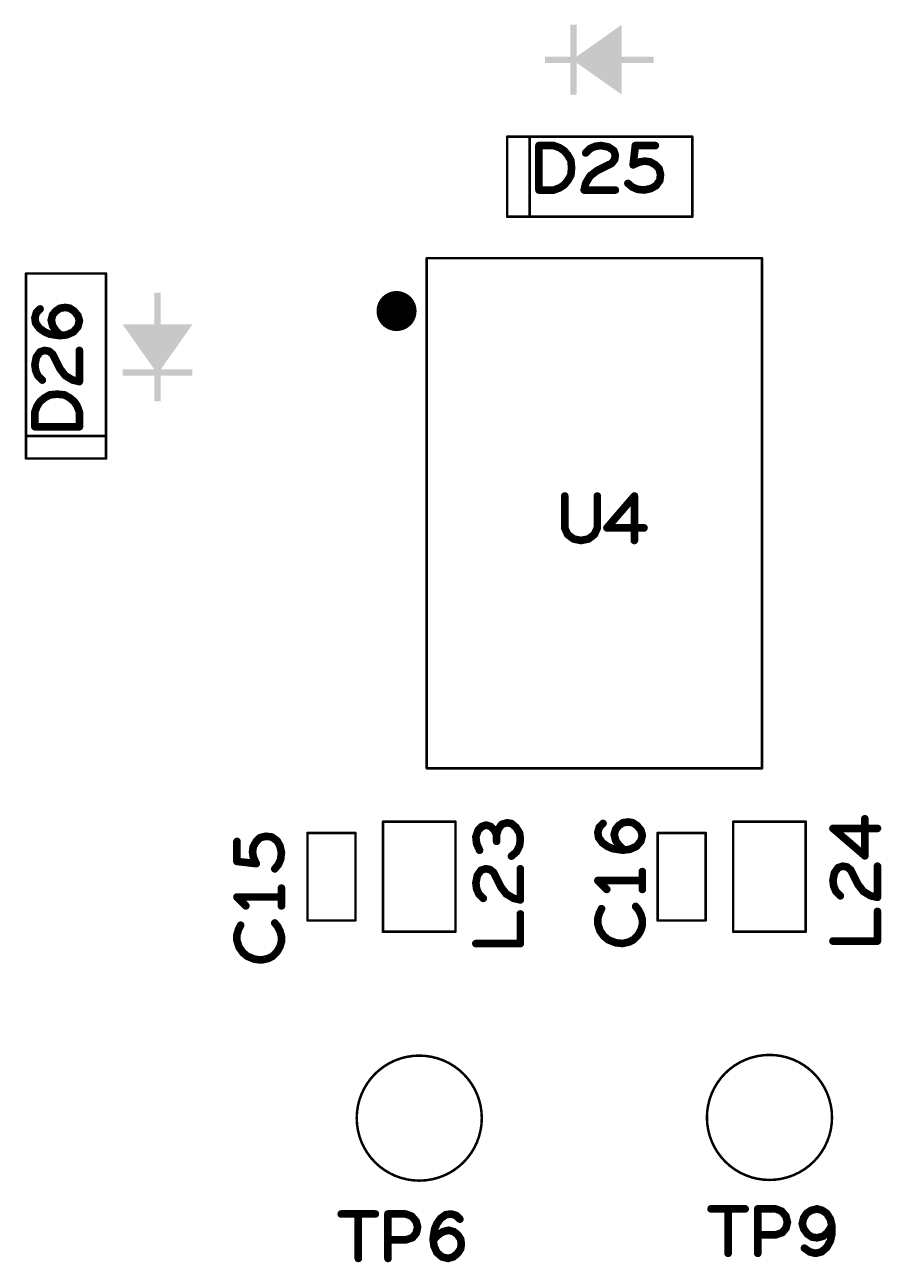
# Model space of a CAD drawing. Extents: x -1.14 to 4.53, y -2.04 to 6.
# Drawn here: x 2.604 to 3.278, y 2.494 to 3.468 of the extents above; entities that cross this region are included whole.
import ezdxf

# ---------------------------------------------------------------- set-up
doc = ezdxf.new("R2010")
doc.units = 0
doc.layers.get('0').update_dxf_attribs({"linetype": 'CONTINUOUS'})
doc.layers.add('ASSE', color=1, linetype='CONTINUOUS')

# ---------------------------------------------------------------- blocks, each defined once
blk = doc.blocks.new('ROUND_64')
at = {"const_width": 0.000984}
blk.add_lwpolyline([(-0.00049, 0, 1), (0.00049, 0, 1)], format="xyb", close=True, dxfattribs=at)
blk = doc.blocks.new('ROUND_1')
at = {"const_width": 0.003}
blk.add_lwpolyline([(-0.0015, 0, 1), (0.0015, 0, 1)], format="xyb", close=True, dxfattribs=at)

msp = doc.modelspace()

# ---------------------------------------------------------------- linework, layer by layer
at = {"layer": 'ASSE'}
for points, const_width in [([(2.98376, 3.3795), (3.12943, 3.3795)], 0.00197), ([(2.98376, 3.3165), (2.98376, 3.3795)], 0.00197), ([(3.00148, 3.3795), (3.00148, 3.3165)], 0.00197), ([(3.12943, 3.3795), (3.12943, 3.3165)], 0.00197), ([(3.00876, 3.3375), (3.00876, 3.3725)], 0.006), ([(3.00876, 3.3725), (3.02043, 3.3725)], 0.006), ([(3.02043, 3.3725), (3.02509, 3.37075)], 0.006), ([(3.02509, 3.37075), (3.0286, 3.36842)], 0.006), ([(3.0286, 3.36842), (3.03151, 3.36492)], 0.006), ([(3.04551, 3.36667), (3.04901, 3.37017)], 0.006), ([(3.04901, 3.37017), (3.0531, 3.37192)], 0.006), ([(3.0531, 3.37192), (3.05776, 3.3725)], 0.006), ([(3.05776, 3.3725), (3.0636, 3.37133)], 0.006), ([(3.0636, 3.37133), (3.06768, 3.36842)], 0.006), ([(3.06768, 3.36842), (3.06885, 3.36492)], 0.006), ([(3.08285, 3.35733), (3.0846, 3.3725)], 0.006), ([(3.0846, 3.3725), (3.10035, 3.3725)], 0.006), ([(3.03151, 3.36492), (3.03385, 3.36083)], 0.006), ([(3.03385, 3.36083), (3.03443, 3.355)], 0.006), ([(3.06593, 3.3585), (3.05426, 3.35267)], 0.006), ([(3.06826, 3.36142), (3.06593, 3.3585)], 0.006), ([(3.06885, 3.36492), (3.06826, 3.36142)], 0.006), ([(3.0881, 3.35967), (3.08285, 3.35733)], 0.006), ([(3.09218, 3.36025), (3.0881, 3.35967)], 0.006), ([(3.09626, 3.35967), (3.09218, 3.36025)], 0.006), ([(3.10035, 3.35733), (3.09626, 3.35967)], 0.006), ([(3.03385, 3.34917), (3.03151, 3.34508)], 0.006), ([(3.03443, 3.355), (3.03385, 3.34917)], 0.006), ([(3.04901, 3.34858), (3.04551, 3.34275)], 0.006), ([(3.05426, 3.35267), (3.04901, 3.34858)], 0.006), ([(3.10326, 3.35442), (3.10035, 3.35733)], 0.006), ([(3.10443, 3.34975), (3.10326, 3.35442)], 0.006), ([(3.10385, 3.34508), (3.10443, 3.34975)], 0.006), ([(3.02509, 3.33925), (3.02043, 3.3375)], 0.006), ([(3.0286, 3.34158), (3.02509, 3.33925)], 0.006), ([(3.03151, 3.34508), (3.0286, 3.34158)], 0.006), ([(3.04551, 3.34275), (3.04435, 3.3375)], 0.006), ([(3.07876, 3.34275), (3.08226, 3.33983)], 0.006), ([(3.08226, 3.33983), (3.08635, 3.33808)], 0.006), ([(3.0916, 3.3375), (3.09685, 3.33867)], 0.006), ([(3.09685, 3.33867), (3.10093, 3.341)], 0.006), ([(3.10093, 3.341), (3.10385, 3.34508)], 0.006), ([(3.02043, 3.3375), (3.00876, 3.3375)], 0.006), ([(3.04435, 3.3375), (3.06885, 3.3375)], 0.006), ([(3.08635, 3.33808), (3.0916, 3.3375)], 0.006), ([(3.12943, 3.3165), (2.98376, 3.3165)], 0.00197), ([(2.92045, 2.88231), (2.92045, 3.28389)], 0.00197), ([(2.92045, 3.28389), (3.18423, 3.28389)], 0.00197), ([(3.18423, 3.28389), (3.18423, 2.88231)], 0.00197), ([(2.6051, 3.12616), (2.6051, 3.27183)], 0.00197), ([(2.6051, 3.27183), (2.66809, 3.27183)], 0.00197), ([(2.66809, 3.27183), (2.66809, 3.12616)], 0.00197), ([(2.6121, 3.23692), (2.61326, 3.241)], 0.006), ([(2.61326, 3.241), (2.61618, 3.24392)], 0.006), ([(2.6261, 3.23925), (2.62843, 3.24217)], 0.006), ([(2.62843, 3.24217), (2.63193, 3.2445)], 0.006), ([(2.63193, 3.2445), (2.63601, 3.24508)], 0.006), ([(2.63601, 3.24508), (2.63951, 3.2445)], 0.006), ([(2.63951, 3.2445), (2.64301, 3.24217)], 0.006), ([(2.64301, 3.24217), (2.64593, 3.23867)], 0.006), ([(2.61268, 3.23283), (2.6121, 3.23692)], 0.006), ([(2.6156, 3.22875), (2.61268, 3.23283)], 0.006), ([(2.62493, 3.23517), (2.6261, 3.23925)], 0.006), ([(2.6261, 3.2305), (2.62493, 3.23517)], 0.006), ([(2.64593, 3.23867), (2.6471, 3.23458)], 0.006), ([(2.6471, 3.23458), (2.64593, 3.22992)], 0.006), ([(2.61968, 3.22583), (2.6156, 3.22875)], 0.006), ([(2.62376, 3.22408), (2.61968, 3.22583)], 0.006), ([(2.63135, 3.22292), (2.62376, 3.22408)], 0.006), ([(2.62843, 3.227), (2.6261, 3.2305)], 0.006), ([(2.63251, 3.22292), (2.62843, 3.227)], 0.006), ([(2.63718, 3.2235), (2.63135, 3.22292)], 0.006), ([(2.64243, 3.22583), (2.63718, 3.2235)], 0.006), ([(2.64593, 3.22992), (2.64243, 3.22583)], 0.006), ([(2.6121, 3.20017), (2.61326, 3.206)], 0.006), ([(2.61326, 3.206), (2.61618, 3.21008)], 0.006), ([(2.61618, 3.21008), (2.61968, 3.21125)], 0.006), ([(2.61968, 3.21125), (2.62318, 3.21067)], 0.006), ([(2.62318, 3.21067), (2.6261, 3.20833)], 0.006), ([(2.6261, 3.20833), (2.63193, 3.19667)], 0.006), ([(2.6471, 3.18675), (2.6471, 3.21125)], 0.006), ([(2.61268, 3.1955), (2.6121, 3.20017)], 0.006), ([(2.61443, 3.19142), (2.61268, 3.1955)], 0.006), ([(2.63193, 3.19667), (2.63601, 3.19142)], 0.006), ([(2.61793, 3.18792), (2.61443, 3.19142)], 0.006), ([(2.63601, 3.19142), (2.64185, 3.18792)], 0.006), ([(2.64185, 3.18792), (2.6471, 3.18675)], 0.006), ([(2.61618, 3.171), (2.61968, 3.17392)], 0.006), ([(2.61968, 3.17392), (2.62376, 3.17625)], 0.006), ([(2.62376, 3.17625), (2.6296, 3.17683)], 0.006), ([(2.6296, 3.17683), (2.63543, 3.17625)], 0.006), ([(2.63543, 3.17625), (2.63951, 3.17392)], 0.006), ([(2.63951, 3.17392), (2.64301, 3.171)], 0.006), ([(2.6121, 3.16283), (2.61385, 3.1675)], 0.006), ([(2.61385, 3.1675), (2.61618, 3.171)], 0.006), ([(2.64301, 3.171), (2.64535, 3.1675)], 0.006), ([(2.64535, 3.1675), (2.6471, 3.16283)], 0.006), ([(2.6121, 3.15117), (2.6121, 3.16283)], 0.006), ([(2.6471, 3.16283), (2.6471, 3.15117)], 0.006), ([(2.6471, 3.15117), (2.6121, 3.15117)], 0.006), ([(2.6051, 3.14388), (2.66809, 3.14388)], 0.00197), ([(2.66809, 3.12616), (2.6051, 3.12616)], 0.00197), ([(3.02901, 3.09666), (3.02901, 3.07158)], 0.006), ([(3.05468, 3.07158), (3.05468, 3.09666)], 0.006), ([(3.08384, 3.09666), (3.06226, 3.07158)], 0.006), ([(3.08384, 3.06166), (3.08384, 3.09666)], 0.006), ([(3.02901, 3.07158), (3.03134, 3.06633)], 0.006), ([(3.03134, 3.06633), (3.03601, 3.06283)], 0.006), ([(3.04768, 3.06283), (3.05234, 3.06633)], 0.006), ([(3.05234, 3.06633), (3.05468, 3.07158)], 0.006), ([(3.06226, 3.07158), (3.09143, 3.07158)], 0.006), ([(3.03601, 3.06283), (3.04184, 3.06166)], 0.006), ([(3.04184, 3.06166), (3.04768, 3.06283)], 0.006), ([(3.18423, 2.88231), (2.92045, 2.88231)], 0.00197), ([(3.26518, 2.81342), (3.26518, 2.84258)], 0.006), ([(2.88601, 2.8403), (2.88601, 2.75369)], 0.00197), ([(2.94309, 2.8403), (2.88601, 2.8403)], 0.00197), ([(2.94309, 2.75369), (2.94309, 2.8403)], 0.00197), ([(2.96085, 2.83358), (2.9591, 2.82833)], 0.006), ([(2.96376, 2.8365), (2.96085, 2.83358)], 0.006), ([(2.96726, 2.83767), (2.96376, 2.8365)], 0.006), ([(2.97076, 2.8365), (2.96726, 2.83767)], 0.006), ([(2.97368, 2.83358), (2.97076, 2.8365)], 0.006), ([(2.97543, 2.83008), (2.97368, 2.83358)], 0.006), ([(2.9766, 2.83417), (2.97543, 2.83008)], 0.006), ([(2.97951, 2.83825), (2.9766, 2.83417)], 0.006), ([(2.9836, 2.83942), (2.97951, 2.83825)], 0.006), ([(2.9871, 2.83883), (2.9836, 2.83942)], 0.006), ([(2.9906, 2.83592), (2.9871, 2.83883)], 0.006), ([(2.99351, 2.83125), (2.9906, 2.83592)], 0.006), ([(3.0551, 2.83192), (3.05626, 2.836)], 0.006), ([(3.05568, 2.82783), (3.0551, 2.83192)], 0.006), ([(3.05626, 2.836), (3.05918, 2.83892)], 0.006), ([(3.06793, 2.83017), (3.0691, 2.83425)], 0.006), ([(3.0691, 2.83425), (3.07143, 2.83717)], 0.006), ([(3.07143, 2.83717), (3.07493, 2.8395)], 0.006), ([(3.07493, 2.8395), (3.07901, 2.84008)], 0.006), ([(3.07901, 2.84008), (3.08251, 2.8395)], 0.006), ([(3.08251, 2.8395), (3.08601, 2.83717)], 0.006), ([(3.08601, 2.83717), (3.08893, 2.83367)], 0.006), ([(3.08893, 2.83367), (3.0901, 2.82958)], 0.006), ([(3.1616, 2.8403), (3.1616, 2.75369)], 0.00197), ([(3.21868, 2.8403), (3.1616, 2.8403)], 0.00197), ([(3.21868, 2.75369), (3.21868, 2.8403)], 0.00197), ([(3.2751, 2.835), (3.2401, 2.835)], 0.006), ([(3.2401, 2.835), (3.26518, 2.81342)], 0.006), ([(2.7711, 2.809), (2.7711, 2.82475)], 0.006), ([(2.78626, 2.82475), (2.78393, 2.82067)], 0.006), ([(2.78918, 2.82767), (2.78626, 2.82475)], 0.006), ([(2.79385, 2.82883), (2.78918, 2.82767)], 0.006), ([(2.79851, 2.82825), (2.79385, 2.82883)], 0.006), ([(2.8026, 2.82533), (2.79851, 2.82825)], 0.006), ([(2.80493, 2.82125), (2.8026, 2.82533)], 0.006), ([(2.86435, 2.83144), (2.82656, 2.83144)], 0.00197), ([(2.82656, 2.83144), (2.82656, 2.76255)], 0.00197), ([(2.86435, 2.76255), (2.86435, 2.83144)], 0.00197), ([(2.9591, 2.82833), (2.95968, 2.82308)], 0.006), ([(2.95968, 2.82308), (2.96201, 2.81783)], 0.006), ([(2.97543, 2.83008), (2.97543, 2.82483)], 0.006), ([(2.9941, 2.82658), (2.99351, 2.83125)], 0.006), ([(2.99351, 2.82133), (2.9941, 2.82658)], 0.006), ([(3.0586, 2.82375), (3.05568, 2.82783)], 0.006), ([(3.06268, 2.82083), (3.0586, 2.82375)], 0.006), ([(3.0691, 2.8255), (3.06793, 2.83017)], 0.006), ([(3.07143, 2.822), (3.0691, 2.8255)], 0.006), ([(3.07551, 2.81792), (3.07143, 2.822)], 0.006), ([(3.08893, 2.82492), (3.08543, 2.82083)], 0.006), ([(3.0901, 2.82958), (3.08893, 2.82492)], 0.006), ([(3.13994, 2.83144), (3.10215, 2.83144)], 0.00197), ([(3.10215, 2.83144), (3.10215, 2.76255)], 0.00197), ([(3.13994, 2.76255), (3.13994, 2.83144)], 0.00197), ([(2.78393, 2.82067), (2.78335, 2.81658)], 0.006), ([(2.78335, 2.81658), (2.78393, 2.8125)], 0.006), ([(2.78393, 2.8125), (2.78626, 2.80725)], 0.006), ([(2.8061, 2.816), (2.80493, 2.82125)], 0.006), ([(2.80551, 2.81075), (2.8061, 2.816)], 0.006), ([(2.9871, 2.81317), (2.99118, 2.81667)], 0.006), ([(2.99118, 2.81667), (2.99351, 2.82133)], 0.006), ([(3.06676, 2.81908), (3.06268, 2.82083)], 0.006), ([(3.07435, 2.81792), (3.06676, 2.81908)], 0.006), ([(3.08018, 2.8185), (3.07435, 2.81792)], 0.006), ([(3.08543, 2.82083), (3.08018, 2.8185)], 0.006), ([(2.78626, 2.80725), (2.7711, 2.809)], 0.006), ([(2.80085, 2.80317), (2.80376, 2.80667)], 0.006), ([(2.80376, 2.80667), (2.80551, 2.81075)], 0.006), ([(2.96318, 2.80208), (2.96668, 2.80325)], 0.006), ([(2.96668, 2.80325), (2.97018, 2.80267)], 0.006), ([(2.97018, 2.80267), (2.9731, 2.80033)], 0.006), ([(2.9941, 2.77875), (2.9941, 2.80325)], 0.006), ([(3.24126, 2.8), (3.24418, 2.80408)], 0.006), ([(3.24418, 2.80408), (3.24768, 2.80525)], 0.006), ([(3.24768, 2.80525), (3.25118, 2.80467)], 0.006), ([(3.25118, 2.80467), (3.2541, 2.80233)], 0.006), ([(3.2751, 2.78075), (3.2751, 2.80525)], 0.006), ([(2.9591, 2.79217), (2.96026, 2.798)], 0.006), ([(2.96026, 2.798), (2.96318, 2.80208)], 0.006), ([(2.9731, 2.80033), (2.97893, 2.78867)], 0.006), ([(3.0901, 2.794), (3.0551, 2.794)], 0.006), ([(3.0551, 2.794), (3.0621, 2.787)], 0.006), ([(3.0901, 2.787), (3.0901, 2.801)], 0.006), ([(3.2401, 2.79417), (3.24126, 2.8)], 0.006), ([(3.24068, 2.7895), (3.2401, 2.79417)], 0.006), ([(3.2541, 2.80233), (3.25993, 2.79067)], 0.006), ([(2.8061, 2.774), (2.8061, 2.788)], 0.006), ([(2.95968, 2.7875), (2.9591, 2.79217)], 0.006), ([(2.96143, 2.78342), (2.95968, 2.7875)], 0.006), ([(2.96493, 2.77992), (2.96143, 2.78342)], 0.006), ([(2.97893, 2.78867), (2.98301, 2.78342)], 0.006), ([(2.98301, 2.78342), (2.98885, 2.77992)], 0.006), ([(3.24243, 2.78542), (3.24068, 2.7895)], 0.006), ([(3.24593, 2.78192), (3.24243, 2.78542)], 0.006), ([(3.25993, 2.79067), (3.26401, 2.78542)], 0.006), ([(3.26401, 2.78542), (3.26985, 2.78192)], 0.006), ([(2.8061, 2.781), (2.7711, 2.781)], 0.006), ([(2.7711, 2.781), (2.7781, 2.774)], 0.006), ([(2.98885, 2.77992), (2.9941, 2.77875)], 0.006), ([(3.08718, 2.77067), (3.08485, 2.77358)], 0.006), ([(3.26985, 2.78192), (3.2751, 2.78075)], 0.006), ([(2.9941, 2.74433), (2.9941, 2.76767)], 0.006), ([(3.05626, 2.76833), (3.0551, 2.76425)], 0.006), ([(3.0551, 2.76425), (3.0551, 2.75958)], 0.006), ([(3.05801, 2.77183), (3.05626, 2.76833)], 0.006), ([(3.08893, 2.76717), (3.08718, 2.77067)], 0.006), ([(3.0901, 2.76308), (3.08893, 2.76717)], 0.006), ([(3.2751, 2.74633), (3.2751, 2.76967)], 0.006), ([(2.77226, 2.75533), (2.7711, 2.75125)], 0.006), ([(2.77401, 2.75883), (2.77226, 2.75533)], 0.006), ([(2.80318, 2.75767), (2.80085, 2.76058)], 0.006), ([(2.80493, 2.75417), (2.80318, 2.75767)], 0.006), ([(2.8061, 2.75008), (2.80493, 2.75417)], 0.006), ([(2.82656, 2.76255), (2.86435, 2.76255)], 0.00197), ([(3.0551, 2.75958), (3.05685, 2.75433)], 0.006), ([(3.05685, 2.75433), (3.05976, 2.75025)], 0.006), ([(3.0866, 2.75083), (3.08893, 2.75492)], 0.006), ([(3.08893, 2.75492), (3.0901, 2.759)], 0.006), ([(3.0901, 2.759), (3.0901, 2.76308)], 0.006), ([(3.10215, 2.76255), (3.13994, 2.76255)], 0.00197), ([(2.7711, 2.75125), (2.7711, 2.74658)], 0.006), ([(2.7711, 2.74658), (2.77285, 2.74133)], 0.006), ([(2.80493, 2.74192), (2.8061, 2.746)], 0.006), ([(2.8061, 2.746), (2.8061, 2.75008)], 0.006), ([(2.88601, 2.75369), (2.94309, 2.75369)], 0.00197), ([(2.9591, 2.74433), (2.9941, 2.74433)], 0.006), ([(3.05976, 2.75025), (3.06326, 2.74733)], 0.006), ([(3.06326, 2.74733), (3.0691, 2.745)], 0.006), ([(3.0691, 2.745), (3.07435, 2.74442)], 0.006), ([(3.07435, 2.74442), (3.0796, 2.74558)], 0.006), ([(3.0796, 2.74558), (3.0831, 2.74733)], 0.006), ([(3.0831, 2.74733), (3.0866, 2.75083)], 0.006), ([(3.1616, 2.75369), (3.21868, 2.75369)], 0.00197), ([(3.2401, 2.74633), (3.2751, 2.74633)], 0.006), ([(2.77285, 2.74133), (2.77576, 2.73725)], 0.006), ([(2.77576, 2.73725), (2.77926, 2.73433)], 0.006), ([(2.77926, 2.73433), (2.7851, 2.732)], 0.006), ([(2.7956, 2.73258), (2.7991, 2.73433)], 0.006), ([(2.7991, 2.73433), (2.8026, 2.73783)], 0.006), ([(2.8026, 2.73783), (2.80493, 2.74192)], 0.006), ([(2.7851, 2.732), (2.79035, 2.73142)], 0.006), ([(2.79035, 2.73142), (2.7956, 2.73258)], 0.006), ([(2.85318, 2.5315), (2.88001, 2.5315)], 0.006), ([(2.86659, 2.5315), (2.86659, 2.4965)], 0.006), ([(2.88993, 2.4965), (2.88993, 2.5315)], 0.006), ([(2.88993, 2.5315), (2.90393, 2.5315)], 0.006), ([(2.90393, 2.5315), (2.9086, 2.52975)], 0.006), ([(2.9086, 2.52975), (2.9121, 2.52567)], 0.006), ([(2.93135, 2.528), (2.93543, 2.53092)], 0.006), ([(2.93543, 2.53092), (2.93951, 2.5315)], 0.006), ([(2.93951, 2.5315), (2.9436, 2.53033)], 0.006), ([(2.9436, 2.53033), (2.94651, 2.52742)], 0.006), ([(3.14418, 2.5355), (3.17101, 2.5355)], 0.006), ([(3.15759, 2.5355), (3.15759, 2.5005)], 0.006), ([(3.18093, 2.5005), (3.18093, 2.5355)], 0.006), ([(3.18093, 2.5355), (3.19493, 2.5355)], 0.006), ([(3.19493, 2.5355), (3.1996, 2.53375)], 0.006), ([(3.1996, 2.53375), (3.2031, 2.52967)], 0.006), ([(3.21943, 2.532), (3.2171, 2.5285)], 0.006), ([(3.22293, 2.53433), (3.21943, 2.532)], 0.006), ([(3.2276, 2.5355), (3.22293, 2.53433)], 0.006), ([(3.23168, 2.53433), (3.2276, 2.5355)], 0.006), ([(3.23518, 2.532), (3.23168, 2.53433)], 0.006), ([(3.2381, 2.52733), (3.23518, 2.532)], 0.006), ([(2.9121, 2.52567), (2.91326, 2.521)], 0.006), ([(2.91326, 2.521), (2.9121, 2.51633)], 0.006), ([(2.92668, 2.51983), (2.92843, 2.52392)], 0.006), ([(2.92843, 2.52392), (2.93135, 2.528)], 0.006), ([(3.2031, 2.52033), (3.20018, 2.51683)], 0.006), ([(3.2031, 2.52967), (3.20426, 2.525)], 0.006), ([(3.20426, 2.525), (3.2031, 2.52033)], 0.006), ([(3.2171, 2.5285), (3.21593, 2.52383)], 0.006), ([(3.21593, 2.52383), (3.2171, 2.51975)], 0.006), ([(3.23576, 2.51683), (3.23926, 2.52208)], 0.006), ([(3.23926, 2.52208), (3.2381, 2.52733)], 0.006), ([(3.23926, 2.51567), (3.23926, 2.52208)], 0.006), ([(2.90393, 2.51108), (2.88993, 2.51108)], 0.006), ([(2.90918, 2.51283), (2.90393, 2.51108)], 0.006), ([(2.9121, 2.51633), (2.90918, 2.51283)], 0.006), ([(2.92551, 2.51225), (2.92668, 2.51983)], 0.006), ([(2.92551, 2.51108), (2.9296, 2.51517)], 0.006), ([(2.9261, 2.50642), (2.92551, 2.51225)], 0.006), ([(2.9296, 2.51517), (2.9331, 2.5175)], 0.006), ([(2.9331, 2.5175), (2.93776, 2.51867)], 0.006), ([(2.93776, 2.51867), (2.94185, 2.5175)], 0.006), ([(2.94185, 2.5175), (2.94476, 2.51517)], 0.006), ([(2.94476, 2.51517), (2.9471, 2.51167)], 0.006), ([(2.9471, 2.51167), (2.94768, 2.50758)], 0.006), ([(3.19493, 2.51508), (3.18093, 2.51508)], 0.006), ([(3.20018, 2.51683), (3.19493, 2.51508)], 0.006), ([(3.2171, 2.51975), (3.22001, 2.51567)], 0.006), ([(3.22001, 2.51567), (3.22351, 2.51333)], 0.006), ([(3.22351, 2.51333), (3.2276, 2.51275)], 0.006), ([(3.2276, 2.51275), (3.23226, 2.51392)], 0.006), ([(3.23226, 2.51392), (3.23576, 2.51683)], 0.006), ([(3.23518, 2.50517), (3.2381, 2.51042)], 0.006), ([(3.2381, 2.51042), (3.23926, 2.51567)], 0.006), ([(2.92843, 2.50117), (2.9261, 2.50642)], 0.006), ([(2.93251, 2.49767), (2.92843, 2.50117)], 0.006), ([(2.94476, 2.50058), (2.94126, 2.49767)], 0.006), ([(2.9471, 2.50408), (2.94476, 2.50058)], 0.006), ([(2.94768, 2.50758), (2.9471, 2.50408)], 0.006), ([(3.21768, 2.50458), (3.22176, 2.50167)], 0.006), ([(3.22176, 2.50167), (3.22643, 2.5005)], 0.006), ([(3.22643, 2.5005), (3.2311, 2.50167)], 0.006), ([(3.2311, 2.50167), (3.23518, 2.50517)], 0.006), ([(2.93718, 2.4965), (2.93251, 2.49767)], 0.006), ([(2.94126, 2.49767), (2.93718, 2.4965)], 0.006)]:
    msp.add_lwpolyline(points, dxfattribs=dict(at, const_width=const_width))
for points, const_width in [([(2.8888, 3.24225, 1), (2.90455, 3.24225, 1)], 0.01575), ([(2.86534, 2.60696, 1), (2.96376, 2.60696, 1)], 0.00197), ([(3.14093, 2.6075, 1), (3.23935, 2.6075, 1)], 0.00197)]:
    msp.add_lwpolyline(points, format="xyb", close=True, dxfattribs=dict(at, const_width=const_width))
for points in [[(3.03347, 3.44261), (3.03347, 3.46761), (3.03847, 3.44261), (3.03847, 3.46761)], [(3.03847, 3.44261), (3.0739, 3.46761), (3.0739, 3.44261), (3.0739, 3.46761)], [(3.01347, 3.43761), (3.01347, 3.44261), (3.0989, 3.43761), (3.0989, 3.44261)], [(3.03347, 3.41261), (3.03347, 3.43761), (3.03847, 3.41261), (3.03847, 3.43761)], [(3.0739, 3.41261), (3.03847, 3.43761), (3.0739, 3.41261), (3.0739, 3.43761)], [(2.7061, 3.23172), (2.7061, 3.25672), (2.7111, 3.23172), (2.7111, 3.25672)], [(2.7061, 3.19628), (2.6811, 3.23172), (2.7111, 3.19628), (2.7361, 3.23172)], [(2.6811, 3.19128), (2.6811, 3.19628), (2.7361, 3.19128), (2.7361, 3.19628)], [(2.7061, 3.17128), (2.7061, 3.19128), (2.7111, 3.17128), (2.7111, 3.19128)]]:
    msp.add_solid(points, dxfattribs=at)

# ---------------------------------------------------------------- block references
for name, p in [('ROUND_64', (2.98376, 3.3795)), ('ROUND_64', (2.98376, 3.3795)), ('ROUND_64', (3.00148, 3.3795)), ('ROUND_64', (3.12943, 3.3795)), ('ROUND_64', (3.12943, 3.3795)), ('ROUND_1', (3.00876, 3.3725)), ('ROUND_1', (3.00876, 3.3725)), ('ROUND_1', (3.02043, 3.3725)), ('ROUND_1', (3.02043, 3.3725)), ('ROUND_1', (3.02509, 3.37075)), ('ROUND_1', (3.02509, 3.37075)), ('ROUND_1', (3.0286, 3.36842)), ('ROUND_1', (3.0286, 3.36842)), ('ROUND_1', (3.04901, 3.37017)), ('ROUND_1', (3.04901, 3.37017)), ('ROUND_1', (3.0531, 3.37192)), ('ROUND_1', (3.0531, 3.37192)), ('ROUND_1', (3.05776, 3.3725)), ('ROUND_1', (3.05776, 3.3725)), ('ROUND_1', (3.0636, 3.37133)), ('ROUND_1', (3.0636, 3.37133)), ('ROUND_1', (3.06768, 3.36842)), ('ROUND_1', (3.06768, 3.36842)), ('ROUND_1', (3.0846, 3.3725)), ('ROUND_1', (3.0846, 3.3725)), ('ROUND_1', (3.10035, 3.3725)), ('ROUND_1', (3.03151, 3.36492)), ('ROUND_1', (3.03151, 3.36492)), ('ROUND_1', (3.03385, 3.36083)), ('ROUND_1', (3.03385, 3.36083)), ('ROUND_1', (3.04551, 3.36667)), ('ROUND_1', (3.06593, 3.3585)), ('ROUND_1', (3.06593, 3.3585)), ('ROUND_1', (3.06826, 3.36142)), ('ROUND_1', (3.06826, 3.36142)), ('ROUND_1', (3.06885, 3.36492)), ('ROUND_1', (3.06885, 3.36492)), ('ROUND_1', (3.0881, 3.35967)), ('ROUND_1', (3.0881, 3.35967)), ('ROUND_1', (3.09218, 3.36025)), ('ROUND_1', (3.09218, 3.36025)), ('ROUND_1', (3.09626, 3.35967)), ('ROUND_1', (3.09626, 3.35967)), ('ROUND_1', (3.03385, 3.34917)), ('ROUND_1', (3.03385, 3.34917)), ('ROUND_1', (3.03443, 3.355)), ('ROUND_1', (3.03443, 3.355)), ('ROUND_1', (3.04901, 3.34858)), ('ROUND_1', (3.04901, 3.34858)), ('ROUND_1', (3.05426, 3.35267)), ('ROUND_1', (3.05426, 3.35267)), ('ROUND_1', (3.08285, 3.35733)), ('ROUND_1', (3.08285, 3.35733)), ('ROUND_1', (3.10035, 3.35733)), ('ROUND_1', (3.10035, 3.35733)), ('ROUND_1', (3.10326, 3.35442)), ('ROUND_1', (3.10326, 3.35442)), ('ROUND_1', (3.10443, 3.34975)), ('ROUND_1', (3.10443, 3.34975)), ('ROUND_1', (3.02509, 3.33925)), ('ROUND_1', (3.02509, 3.33925)), ('ROUND_1', (3.0286, 3.34158)), ('ROUND_1', (3.0286, 3.34158)), ('ROUND_1', (3.03151, 3.34508)), ('ROUND_1', (3.03151, 3.34508)), ('ROUND_1', (3.04551, 3.34275)), ('ROUND_1', (3.04551, 3.34275)), ('ROUND_1', (3.07876, 3.34275)), ('ROUND_1', (3.08226, 3.33983)), ('ROUND_1', (3.08226, 3.33983)), ('ROUND_1', (3.09685, 3.33867)), ('ROUND_1', (3.09685, 3.33867)), ('ROUND_1', (3.10093, 3.341)), ('ROUND_1', (3.10093, 3.341)), ('ROUND_1', (3.10385, 3.34508)), ('ROUND_1', (3.10385, 3.34508)), ('ROUND_1', (3.00876, 3.3375)), ('ROUND_1', (3.00876, 3.3375)), ('ROUND_1', (3.02043, 3.3375)), ('ROUND_1', (3.02043, 3.3375)), ('ROUND_1', (3.04435, 3.3375)), ('ROUND_1', (3.04435, 3.3375)), ('ROUND_1', (3.06885, 3.3375)), ('ROUND_1', (3.08635, 3.33808)), ('ROUND_1', (3.08635, 3.33808)), ('ROUND_1', (3.0916, 3.3375)), ('ROUND_1', (3.0916, 3.3375)), ('ROUND_64', (2.98376, 3.3165)), ('ROUND_64', (2.98376, 3.3165)), ('ROUND_64', (3.00148, 3.3165)), ('ROUND_64', (3.12943, 3.3165)), ('ROUND_64', (3.12943, 3.3165)), ('ROUND_64', (2.92045, 3.28389)), ('ROUND_64', (2.92045, 3.28389)), ('ROUND_64', (3.18423, 3.28389)), ('ROUND_64', (3.18423, 3.28389)), ('ROUND_64', (2.6051, 3.27183)), ('ROUND_64', (2.6051, 3.27183)), ('ROUND_64', (2.66809, 3.27183)), ('ROUND_64', (2.66809, 3.27183)), ('ROUND_1', (2.61326, 3.241)), ('ROUND_1', (2.61326, 3.241)), ('ROUND_1', (2.61618, 3.24392)), ('ROUND_1', (2.62843, 3.24217)), ('ROUND_1', (2.62843, 3.24217)), ('ROUND_1', (2.63193, 3.2445)), ('ROUND_1', (2.63193, 3.2445)), ('ROUND_1', (2.63601, 3.24508)), ('ROUND_1', (2.63601, 3.24508)), ('ROUND_1', (2.63951, 3.2445)), ('ROUND_1', (2.63951, 3.2445)), ('ROUND_1', (2.64301, 3.24217)), ('ROUND_1', (2.64301, 3.24217)), ('ROUND_1', (2.6121, 3.23692)), ('ROUND_1', (2.6121, 3.23692)), ('ROUND_1', (2.61268, 3.23283)), ('ROUND_1', (2.61268, 3.23283)), ('ROUND_1', (2.62493, 3.23517)), ('ROUND_1', (2.62493, 3.23517)), ('ROUND_1', (2.6261, 3.23925)), ('ROUND_1', (2.6261, 3.23925)), ('ROUND_1', (2.64593, 3.23867)), ('ROUND_1', (2.64593, 3.23867)), ('ROUND_1', (2.6471, 3.23458)), ('ROUND_1', (2.6471, 3.23458)), ('ROUND_1', (2.6156, 3.22875)), ('ROUND_1', (2.6156, 3.22875)), ('ROUND_1', (2.61968, 3.22583)), ('ROUND_1', (2.61968, 3.22583)), ('ROUND_1', (2.62376, 3.22408)), ('ROUND_1', (2.62376, 3.22408)), ('ROUND_1', (2.6261, 3.2305)), ('ROUND_1', (2.6261, 3.2305)), ('ROUND_1', (2.62843, 3.227)), ('ROUND_1', (2.62843, 3.227)), ('ROUND_1', (2.63135, 3.22292)), ('ROUND_1', (2.63135, 3.22292)), ('ROUND_1', (2.63251, 3.22292)), ('ROUND_1', (2.63718, 3.2235)), ('ROUND_1', (2.63718, 3.2235)), ('ROUND_1', (2.64243, 3.22583)), ('ROUND_1', (2.64243, 3.22583)), ('ROUND_1', (2.64593, 3.22992)), ('ROUND_1', (2.64593, 3.22992)), ('ROUND_1', (2.61326, 3.206)), ('ROUND_1', (2.61326, 3.206)), ('ROUND_1', (2.61618, 3.21008)), ('ROUND_1', (2.61618, 3.21008)), ('ROUND_1', (2.61968, 3.21125)), ('ROUND_1', (2.61968, 3.21125)), ('ROUND_1', (2.62318, 3.21067)), ('ROUND_1', (2.62318, 3.21067)), ('ROUND_1', (2.6261, 3.20833)), ('ROUND_1', (2.6261, 3.20833)), ('ROUND_1', (2.6471, 3.21125)), ('ROUND_1', (2.6121, 3.20017)), ('ROUND_1', (2.6121, 3.20017)), ('ROUND_1', (2.61268, 3.1955)), ('ROUND_1', (2.61268, 3.1955)), ('ROUND_1', (2.63193, 3.19667)), ('ROUND_1', (2.63193, 3.19667)), ('ROUND_1', (2.61443, 3.19142)), ('ROUND_1', (2.61443, 3.19142)), ('ROUND_1', (2.61793, 3.18792)), ('ROUND_1', (2.63601, 3.19142)), ('ROUND_1', (2.63601, 3.19142)), ('ROUND_1', (2.64185, 3.18792)), ('ROUND_1', (2.64185, 3.18792)), ('ROUND_1', (2.6471, 3.18675)), ('ROUND_1', (2.6471, 3.18675)), ('ROUND_1', (2.61968, 3.17392)), ('ROUND_1', (2.61968, 3.17392)), ('ROUND_1', (2.62376, 3.17625)), ('ROUND_1', (2.62376, 3.17625)), ('ROUND_1', (2.6296, 3.17683)), ('ROUND_1', (2.6296, 3.17683)), ('ROUND_1', (2.63543, 3.17625)), ('ROUND_1', (2.63543, 3.17625)), ('ROUND_1', (2.63951, 3.17392)), ('ROUND_1', (2.63951, 3.17392)), ('ROUND_1', (2.61385, 3.1675)), ('ROUND_1', (2.61385, 3.1675)), ('ROUND_1', (2.61618, 3.171)), ('ROUND_1', (2.61618, 3.171)), ('ROUND_1', (2.64301, 3.171)), ('ROUND_1', (2.64301, 3.171)), ('ROUND_1', (2.64535, 3.1675)), ('ROUND_1', (2.64535, 3.1675)), ('ROUND_1', (2.6121, 3.16283)), ('ROUND_1', (2.6121, 3.16283)), ('ROUND_1', (2.6471, 3.16283)), ('ROUND_1', (2.6471, 3.16283)), ('ROUND_1', (2.6121, 3.15117)), ('ROUND_1', (2.6121, 3.15117)), ('ROUND_1', (2.6471, 3.15117)), ('ROUND_1', (2.6471, 3.15117)), ('ROUND_64', (2.6051, 3.14388)), ('ROUND_64', (2.66809, 3.14388)), ('ROUND_64', (2.6051, 3.12616)), ('ROUND_64', (2.6051, 3.12616)), ('ROUND_64', (2.66809, 3.12616)), ('ROUND_64', (2.66809, 3.12616)), ('ROUND_1', (3.02901, 3.09666)), ('ROUND_1', (3.05468, 3.09666)), ('ROUND_1', (3.08384, 3.09666)), ('ROUND_1', (3.08384, 3.09666)), ('ROUND_1', (3.02901, 3.07158)), ('ROUND_1', (3.02901, 3.07158)), ('ROUND_1', (3.03134, 3.06633)), ('ROUND_1', (3.03134, 3.06633)), ('ROUND_1', (3.05234, 3.06633)), ('ROUND_1', (3.05234, 3.06633)), ('ROUND_1', (3.05468, 3.07158)), ('ROUND_1', (3.05468, 3.07158)), ('ROUND_1', (3.06226, 3.07158)), ('ROUND_1', (3.06226, 3.07158)), ('ROUND_1', (3.09143, 3.07158)), ('ROUND_1', (3.03601, 3.06283)), ('ROUND_1', (3.03601, 3.06283)), ('ROUND_1', (3.04184, 3.06166)), ('ROUND_1', (3.04184, 3.06166)), ('ROUND_1', (3.04768, 3.06283)), ('ROUND_1', (3.04768, 3.06283)), ('ROUND_1', (3.08384, 3.06166)), ('ROUND_64', (2.92045, 2.88231)), ('ROUND_64', (2.92045, 2.88231)), ('ROUND_64', (3.18423, 2.88231)), ('ROUND_64', (3.18423, 2.88231)), ('ROUND_1', (3.26518, 2.84258)), ('ROUND_64', (2.88601, 2.8403)), ('ROUND_64', (2.88601, 2.8403)), ('ROUND_64', (2.94309, 2.8403)), ('ROUND_64', (2.94309, 2.8403)), ('ROUND_1', (2.96085, 2.83358)), ('ROUND_1', (2.96085, 2.83358)), ('ROUND_1', (2.96376, 2.8365)), ('ROUND_1', (2.96376, 2.8365)), ('ROUND_1', (2.96726, 2.83767)), ('ROUND_1', (2.96726, 2.83767)), ('ROUND_1', (2.97076, 2.8365)), ('ROUND_1', (2.97076, 2.8365)), ('ROUND_1', (2.97368, 2.83358)), ('ROUND_1', (2.97368, 2.83358)), ('ROUND_1', (2.9766, 2.83417)), ('ROUND_1', (2.9766, 2.83417)), ('ROUND_1', (2.97951, 2.83825)), ('ROUND_1', (2.97951, 2.83825)), ('ROUND_1', (2.9836, 2.83942)), ('ROUND_1', (2.9836, 2.83942)), ('ROUND_1', (2.9871, 2.83883)), ('ROUND_1', (2.9871, 2.83883)), ('ROUND_1', (2.9906, 2.83592)), ('ROUND_1', (2.9906, 2.83592)), ('ROUND_1', (3.0551, 2.83192)), ('ROUND_1', (3.0551, 2.83192)), ('ROUND_1', (3.05626, 2.836)), ('ROUND_1', (3.05626, 2.836)), ('ROUND_1', (3.05918, 2.83892)), ('ROUND_1', (3.0691, 2.83425)), ('ROUND_1', (3.0691, 2.83425)), ('ROUND_1', (3.07143, 2.83717)), ('ROUND_1', (3.07143, 2.83717)), ('ROUND_1', (3.07493, 2.8395)), ('ROUND_1', (3.07493, 2.8395)), ('ROUND_1', (3.07901, 2.84008)), ('ROUND_1', (3.07901, 2.84008)), ('ROUND_1', (3.08251, 2.8395)), ('ROUND_1', (3.08251, 2.8395)), ('ROUND_1', (3.08601, 2.83717)), ('ROUND_1', (3.08601, 2.83717)), ('ROUND_1', (3.08893, 2.83367)), ('ROUND_1', (3.08893, 2.83367)), ('ROUND_64', (3.1616, 2.8403)), ('ROUND_64', (3.1616, 2.8403)), ('ROUND_64', (3.21868, 2.8403)), ('ROUND_64', (3.21868, 2.8403)), ('ROUND_1', (3.2401, 2.835)), ('ROUND_1', (3.2401, 2.835)), ('ROUND_1', (3.2751, 2.835)), ('ROUND_1', (2.7711, 2.82475)), ('ROUND_1', (2.78626, 2.82475)), ('ROUND_1', (2.78626, 2.82475)), ('ROUND_1', (2.78918, 2.82767)), ('ROUND_1', (2.78918, 2.82767)), ('ROUND_1', (2.79385, 2.82883)), ('ROUND_1', (2.79385, 2.82883)), ('ROUND_1', (2.79851, 2.82825)), ('ROUND_1', (2.79851, 2.82825)), ('ROUND_1', (2.8026, 2.82533)), ('ROUND_1', (2.8026, 2.82533)), ('ROUND_64', (2.82656, 2.83144)), ('ROUND_64', (2.82656, 2.83144)), ('ROUND_64', (2.86435, 2.83144)), ('ROUND_64', (2.86435, 2.83144)), ('ROUND_1', (2.9591, 2.82833)), ('ROUND_1', (2.9591, 2.82833)), ('ROUND_1', (2.95968, 2.82308)), ('ROUND_1', (2.95968, 2.82308)), ('ROUND_1', (2.97543, 2.83008)), ('ROUND_1', (2.97543, 2.83008)), ('ROUND_1', (2.97543, 2.83008)), ('ROUND_1', (2.97543, 2.82483)), ('ROUND_1', (2.99351, 2.83125)), ('ROUND_1', (2.99351, 2.83125)), ('ROUND_1', (2.9941, 2.82658)), ('ROUND_1', (2.9941, 2.82658)), ('ROUND_1', (3.05568, 2.82783)), ('ROUND_1', (3.05568, 2.82783)), ('ROUND_1', (3.0586, 2.82375)), ('ROUND_1', (3.0586, 2.82375)), ('ROUND_1', (3.06793, 2.83017)), ('ROUND_1', (3.06793, 2.83017)), ('ROUND_1', (3.0691, 2.8255)), ('ROUND_1', (3.0691, 2.8255)), ('ROUND_1', (3.07143, 2.822)), ('ROUND_1', (3.07143, 2.822)), ('ROUND_1', (3.08893, 2.82492)), ('ROUND_1', (3.08893, 2.82492)), ('ROUND_1', (3.0901, 2.82958)), ('ROUND_1', (3.0901, 2.82958)), ('ROUND_64', (3.10215, 2.83144)), ('ROUND_64', (3.10215, 2.83144)), ('ROUND_64', (3.13994, 2.83144)), ('ROUND_64', (3.13994, 2.83144)), ('ROUND_1', (2.78335, 2.81658)), ('ROUND_1', (2.78335, 2.81658)), ('ROUND_1', (2.78393, 2.82067)), ('ROUND_1', (2.78393, 2.82067)), ('ROUND_1', (2.78393, 2.8125)), ('ROUND_1', (2.78393, 2.8125)), ('ROUND_1', (2.80493, 2.82125)), ('ROUND_1', (2.80493, 2.82125)), ('ROUND_1', (2.8061, 2.816)), ('ROUND_1', (2.8061, 2.816)), ('ROUND_1', (2.96201, 2.81783)), ('ROUND_1', (2.9871, 2.81317)), ('ROUND_1', (2.99118, 2.81667)), ('ROUND_1', (2.99118, 2.81667)), ('ROUND_1', (2.99351, 2.82133)), ('ROUND_1', (2.99351, 2.82133)), ('ROUND_1', (3.06268, 2.82083)), ('ROUND_1', (3.06268, 2.82083)), ('ROUND_1', (3.06676, 2.81908)), ('ROUND_1', (3.06676, 2.81908)), ('ROUND_1', (3.07435, 2.81792)), ('ROUND_1', (3.07435, 2.81792)), ('ROUND_1', (3.07551, 2.81792)), ('ROUND_1', (3.08018, 2.8185)), ('ROUND_1', (3.08018, 2.8185)), ('ROUND_1', (3.08543, 2.82083)), ('ROUND_1', (3.08543, 2.82083)), ('ROUND_1', (3.26518, 2.81342)), ('ROUND_1', (3.26518, 2.81342)), ('ROUND_1', (2.7711, 2.809)), ('ROUND_1', (2.7711, 2.809)), ('ROUND_1', (2.78626, 2.80725)), ('ROUND_1', (2.78626, 2.80725)), ('ROUND_1', (2.80085, 2.80317)), ('ROUND_1', (2.80376, 2.80667)), ('ROUND_1', (2.80376, 2.80667)), ('ROUND_1', (2.80551, 2.81075)), ('ROUND_1', (2.80551, 2.81075)), ('ROUND_1', (2.96668, 2.80325)), ('ROUND_1', (2.96668, 2.80325)), ('ROUND_1', (2.97018, 2.80267)), ('ROUND_1', (2.97018, 2.80267)), ('ROUND_1', (2.9941, 2.80325)), ('ROUND_1', (3.24418, 2.80408)), ('ROUND_1', (3.24418, 2.80408)), ('ROUND_1', (3.24768, 2.80525)), ('ROUND_1', (3.24768, 2.80525)), ('ROUND_1', (3.25118, 2.80467)), ('ROUND_1', (3.25118, 2.80467)), ('ROUND_1', (3.2751, 2.80525)), ('ROUND_1', (2.96026, 2.798)), ('ROUND_1', (2.96026, 2.798)), ('ROUND_1', (2.96318, 2.80208)), ('ROUND_1', (2.96318, 2.80208)), ('ROUND_1', (2.9731, 2.80033)), ('ROUND_1', (2.9731, 2.80033)), ('ROUND_1', (3.0551, 2.794)), ('ROUND_1', (3.0551, 2.794)), ('ROUND_1', (3.0901, 2.801)), ('ROUND_1', (3.0901, 2.794)), ('ROUND_1', (3.2401, 2.79417)), ('ROUND_1', (3.2401, 2.79417)), ('ROUND_1', (3.24126, 2.8)), ('ROUND_1', (3.24126, 2.8)), ('ROUND_1', (3.2541, 2.80233)), ('ROUND_1', (3.2541, 2.80233)), ('ROUND_1', (2.8061, 2.788)), ('ROUND_1', (2.9591, 2.79217)), ('ROUND_1', (2.9591, 2.79217)), ('ROUND_1', (2.95968, 2.7875)), ('ROUND_1', (2.95968, 2.7875)), ('ROUND_1', (2.96143, 2.78342)), ('ROUND_1', (2.96143, 2.78342)), ('ROUND_1', (2.97893, 2.78867)), ('ROUND_1', (2.97893, 2.78867)), ('ROUND_1', (2.98301, 2.78342)), ('ROUND_1', (2.98301, 2.78342)), ('ROUND_1', (3.0621, 2.787)), ('ROUND_1', (3.0901, 2.787)), ('ROUND_1', (3.24068, 2.7895)), ('ROUND_1', (3.24068, 2.7895)), ('ROUND_1', (3.24243, 2.78542)), ('ROUND_1', (3.24243, 2.78542)), ('ROUND_1', (3.25993, 2.79067)), ('ROUND_1', (3.25993, 2.79067)), ('ROUND_1', (3.26401, 2.78542)), ('ROUND_1', (3.26401, 2.78542)), ('ROUND_1', (2.7711, 2.781)), ('ROUND_1', (2.7711, 2.781)), ('ROUND_1', (2.7781, 2.774)), ('ROUND_1', (2.8061, 2.781)), ('ROUND_1', (2.8061, 2.774)), ('ROUND_1', (2.96493, 2.77992)), ('ROUND_1', (2.98885, 2.77992)), ('ROUND_1', (2.98885, 2.77992)), ('ROUND_1', (2.9941, 2.77875)), ('ROUND_1', (2.9941, 2.77875)), ('ROUND_1', (3.08485, 2.77358)), ('ROUND_1', (3.24593, 2.78192)), ('ROUND_1', (3.26985, 2.78192)), ('ROUND_1', (3.26985, 2.78192)), ('ROUND_1', (3.2751, 2.78075)), ('ROUND_1', (3.2751, 2.78075)), ('ROUND_1', (2.9941, 2.76767)), ('ROUND_1', (3.0551, 2.76425)), ('ROUND_1', (3.0551, 2.76425)), ('ROUND_1', (3.05626, 2.76833)), ('ROUND_1', (3.05626, 2.76833)), ('ROUND_1', (3.05801, 2.77183)), ('ROUND_1', (3.08718, 2.77067)), ('ROUND_1', (3.08718, 2.77067)), ('ROUND_1', (3.08893, 2.76717)), ('ROUND_1', (3.08893, 2.76717)), ('ROUND_1', (3.2751, 2.76967)), ('ROUND_1', (2.77226, 2.75533)), ('ROUND_1', (2.77226, 2.75533)), ('ROUND_1', (2.77401, 2.75883)), ('ROUND_1', (2.80085, 2.76058)), ('ROUND_1', (2.80318, 2.75767)), ('ROUND_1', (2.80318, 2.75767)), ('ROUND_1', (2.80493, 2.75417)), ('ROUND_1', (2.80493, 2.75417)), ('ROUND_64', (2.82656, 2.76255)), ('ROUND_64', (2.82656, 2.76255)), ('ROUND_64', (2.86435, 2.76255)), ('ROUND_64', (2.86435, 2.76255)), ('ROUND_1', (3.0551, 2.75958)), ('ROUND_1', (3.0551, 2.75958)), ('ROUND_1', (3.05685, 2.75433)), ('ROUND_1', (3.05685, 2.75433)), ('ROUND_1', (3.08893, 2.75492)), ('ROUND_1', (3.08893, 2.75492)), ('ROUND_1', (3.0901, 2.76308)), ('ROUND_1', (3.0901, 2.76308)), ('ROUND_1', (3.0901, 2.759)), ('ROUND_1', (3.0901, 2.759)), ('ROUND_64', (3.10215, 2.76255)), ('ROUND_64', (3.10215, 2.76255)), ('ROUND_64', (3.13994, 2.76255)), ('ROUND_64', (3.13994, 2.76255)), ('ROUND_1', (2.7711, 2.75125)), ('ROUND_1', (2.7711, 2.75125)), ('ROUND_1', (2.7711, 2.74658)), ('ROUND_1', (2.7711, 2.74658)), ('ROUND_1', (2.8061, 2.75008)), ('ROUND_1', (2.8061, 2.75008)), ('ROUND_1', (2.8061, 2.746)), ('ROUND_1', (2.8061, 2.746)), ('ROUND_64', (2.88601, 2.75369)), ('ROUND_64', (2.88601, 2.75369)), ('ROUND_64', (2.94309, 2.75369)), ('ROUND_64', (2.94309, 2.75369)), ('ROUND_1', (2.9591, 2.74433)), ('ROUND_1', (2.9941, 2.74433)), ('ROUND_1', (2.9941, 2.74433)), ('ROUND_1', (3.05976, 2.75025)), ('ROUND_1', (3.05976, 2.75025)), ('ROUND_1', (3.06326, 2.74733)), ('ROUND_1', (3.06326, 2.74733)), ('ROUND_1', (3.0691, 2.745)), ('ROUND_1', (3.0691, 2.745)), ('ROUND_1', (3.07435, 2.74442)), ('ROUND_1', (3.07435, 2.74442)), ('ROUND_1', (3.0796, 2.74558)), ('ROUND_1', (3.0796, 2.74558)), ('ROUND_1', (3.0831, 2.74733)), ('ROUND_1', (3.0831, 2.74733)), ('ROUND_1', (3.0866, 2.75083)), ('ROUND_1', (3.0866, 2.75083)), ('ROUND_64', (3.1616, 2.75369)), ('ROUND_64', (3.1616, 2.75369)), ('ROUND_64', (3.21868, 2.75369)), ('ROUND_64', (3.21868, 2.75369)), ('ROUND_1', (3.2401, 2.74633)), ('ROUND_1', (3.2751, 2.74633)), ('ROUND_1', (3.2751, 2.74633)), ('ROUND_1', (2.77285, 2.74133)), ('ROUND_1', (2.77285, 2.74133)), ('ROUND_1', (2.77576, 2.73725)), ('ROUND_1', (2.77576, 2.73725)), ('ROUND_1', (2.77926, 2.73433)), ('ROUND_1', (2.77926, 2.73433)), ('ROUND_1', (2.7991, 2.73433)), ('ROUND_1', (2.7991, 2.73433)), ('ROUND_1', (2.8026, 2.73783)), ('ROUND_1', (2.8026, 2.73783)), ('ROUND_1', (2.80493, 2.74192)), ('ROUND_1', (2.80493, 2.74192)), ('ROUND_1', (2.7851, 2.732)), ('ROUND_1', (2.7851, 2.732)), ('ROUND_1', (2.79035, 2.73142)), ('ROUND_1', (2.79035, 2.73142)), ('ROUND_1', (2.7956, 2.73258)), ('ROUND_1', (2.7956, 2.73258)), ('ROUND_1', (2.85318, 2.5315)), ('ROUND_1', (2.86659, 2.5315)), ('ROUND_1', (2.88001, 2.5315)), ('ROUND_1', (2.88993, 2.5315)), ('ROUND_1', (2.88993, 2.5315)), ('ROUND_1', (2.90393, 2.5315)), ('ROUND_1', (2.90393, 2.5315)), ('ROUND_1', (2.9086, 2.52975)), ('ROUND_1', (2.9086, 2.52975)), ('ROUND_1', (2.93543, 2.53092)), ('ROUND_1', (2.93543, 2.53092)), ('ROUND_1', (2.93951, 2.5315)), ('ROUND_1', (2.93951, 2.5315)), ('ROUND_1', (2.9436, 2.53033)), ('ROUND_1', (2.9436, 2.53033)), ('ROUND_1', (3.14418, 2.5355)), ('ROUND_1', (3.15759, 2.5355)), ('ROUND_1', (3.17101, 2.5355)), ('ROUND_1', (3.18093, 2.5355)), ('ROUND_1', (3.18093, 2.5355)), ('ROUND_1', (3.19493, 2.5355)), ('ROUND_1', (3.19493, 2.5355)), ('ROUND_1', (3.1996, 2.53375)), ('ROUND_1', (3.1996, 2.53375)), ('ROUND_1', (3.21943, 2.532)), ('ROUND_1', (3.21943, 2.532)), ('ROUND_1', (3.22293, 2.53433)), ('ROUND_1', (3.22293, 2.53433)), ('ROUND_1', (3.2276, 2.5355)), ('ROUND_1', (3.2276, 2.5355)), ('ROUND_1', (3.23168, 2.53433)), ('ROUND_1', (3.23168, 2.53433)), ('ROUND_1', (3.23518, 2.532)), ('ROUND_1', (3.23518, 2.532)), ('ROUND_1', (2.9121, 2.52567)), ('ROUND_1', (2.9121, 2.52567)), ('ROUND_1', (2.91326, 2.521)), ('ROUND_1', (2.91326, 2.521)), ('ROUND_1', (2.92843, 2.52392)), ('ROUND_1', (2.92843, 2.52392)), ('ROUND_1', (2.93135, 2.528)), ('ROUND_1', (2.93135, 2.528)), ('ROUND_1', (2.94651, 2.52742)), ('ROUND_1', (3.2031, 2.52967)), ('ROUND_1', (3.2031, 2.52967)), ('ROUND_1', (3.2031, 2.52033)), ('ROUND_1', (3.2031, 2.52033)), ('ROUND_1', (3.20426, 2.525)), ('ROUND_1', (3.20426, 2.525)), ('ROUND_1', (3.21593, 2.52383)), ('ROUND_1', (3.21593, 2.52383)), ('ROUND_1', (3.2171, 2.5285)), ('ROUND_1', (3.2171, 2.5285)), ('ROUND_1', (3.2381, 2.52733)), ('ROUND_1', (3.2381, 2.52733)), ('ROUND_1', (3.23926, 2.52208)), ('ROUND_1', (3.23926, 2.52208)), ('ROUND_1', (3.23926, 2.52208)), ('ROUND_1', (2.88993, 2.51108)), ('ROUND_1', (2.90393, 2.51108)), ('ROUND_1', (2.90393, 2.51108)), ('ROUND_1', (2.90918, 2.51283)), ('ROUND_1', (2.90918, 2.51283)), ('ROUND_1', (2.9121, 2.51633)), ('ROUND_1', (2.9121, 2.51633)), ('ROUND_1', (2.92551, 2.51225)), ('ROUND_1', (2.92551, 2.51225)), ('ROUND_1', (2.92551, 2.51108)), ('ROUND_1', (2.92668, 2.51983)), ('ROUND_1', (2.92668, 2.51983)), ('ROUND_1', (2.9296, 2.51517)), ('ROUND_1', (2.9296, 2.51517)), ('ROUND_1', (2.9331, 2.5175)), ('ROUND_1', (2.9331, 2.5175)), ('ROUND_1', (2.93776, 2.51867)), ('ROUND_1', (2.93776, 2.51867)), ('ROUND_1', (2.94185, 2.5175)), ('ROUND_1', (2.94185, 2.5175)), ('ROUND_1', (2.94476, 2.51517)), ('ROUND_1', (2.94476, 2.51517)), ('ROUND_1', (2.9471, 2.51167)), ('ROUND_1', (2.9471, 2.51167)), ('ROUND_1', (3.18093, 2.51508)), ('ROUND_1', (3.19493, 2.51508)), ('ROUND_1', (3.19493, 2.51508)), ('ROUND_1', (3.20018, 2.51683)), ('ROUND_1', (3.20018, 2.51683)), ('ROUND_1', (3.2171, 2.51975)), ('ROUND_1', (3.2171, 2.51975)), ('ROUND_1', (3.22001, 2.51567)), ('ROUND_1', (3.22001, 2.51567)), ('ROUND_1', (3.22351, 2.51333)), ('ROUND_1', (3.22351, 2.51333)), ('ROUND_1', (3.2276, 2.51275)), ('ROUND_1', (3.2276, 2.51275)), ('ROUND_1', (3.23226, 2.51392)), ('ROUND_1', (3.23226, 2.51392)), ('ROUND_1', (3.23576, 2.51683)), ('ROUND_1', (3.23576, 2.51683)), ('ROUND_1', (3.2381, 2.51042)), ('ROUND_1', (3.2381, 2.51042)), ('ROUND_1', (3.23926, 2.51567)), ('ROUND_1', (3.23926, 2.51567)), ('ROUND_1', (2.9261, 2.50642)), ('ROUND_1', (2.9261, 2.50642)), ('ROUND_1', (2.92843, 2.50117)), ('ROUND_1', (2.92843, 2.50117)), ('ROUND_1', (2.94476, 2.50058)), ('ROUND_1', (2.94476, 2.50058)), ('ROUND_1', (2.9471, 2.50408)), ('ROUND_1', (2.9471, 2.50408)), ('ROUND_1', (2.94768, 2.50758)), ('ROUND_1', (2.94768, 2.50758)), ('ROUND_1', (3.15759, 2.5005)), ('ROUND_1', (3.18093, 2.5005)), ('ROUND_1', (3.21768, 2.50458)), ('ROUND_1', (3.22176, 2.50167)), ('ROUND_1', (3.22176, 2.50167)), ('ROUND_1', (3.22643, 2.5005)), ('ROUND_1', (3.22643, 2.5005)), ('ROUND_1', (3.2311, 2.50167)), ('ROUND_1', (3.2311, 2.50167)), ('ROUND_1', (3.23518, 2.50517)), ('ROUND_1', (3.23518, 2.50517)), ('ROUND_1', (2.86659, 2.4965)), ('ROUND_1', (2.88993, 2.4965)), ('ROUND_1', (2.93251, 2.49767)), ('ROUND_1', (2.93251, 2.49767)), ('ROUND_1', (2.93718, 2.4965)), ('ROUND_1', (2.93718, 2.4965)), ('ROUND_1', (2.94126, 2.49767)), ('ROUND_1', (2.94126, 2.49767))]:
    msp.add_blockref(name, p, dxfattribs=at)

doc.saveas('drawing.dxf')
